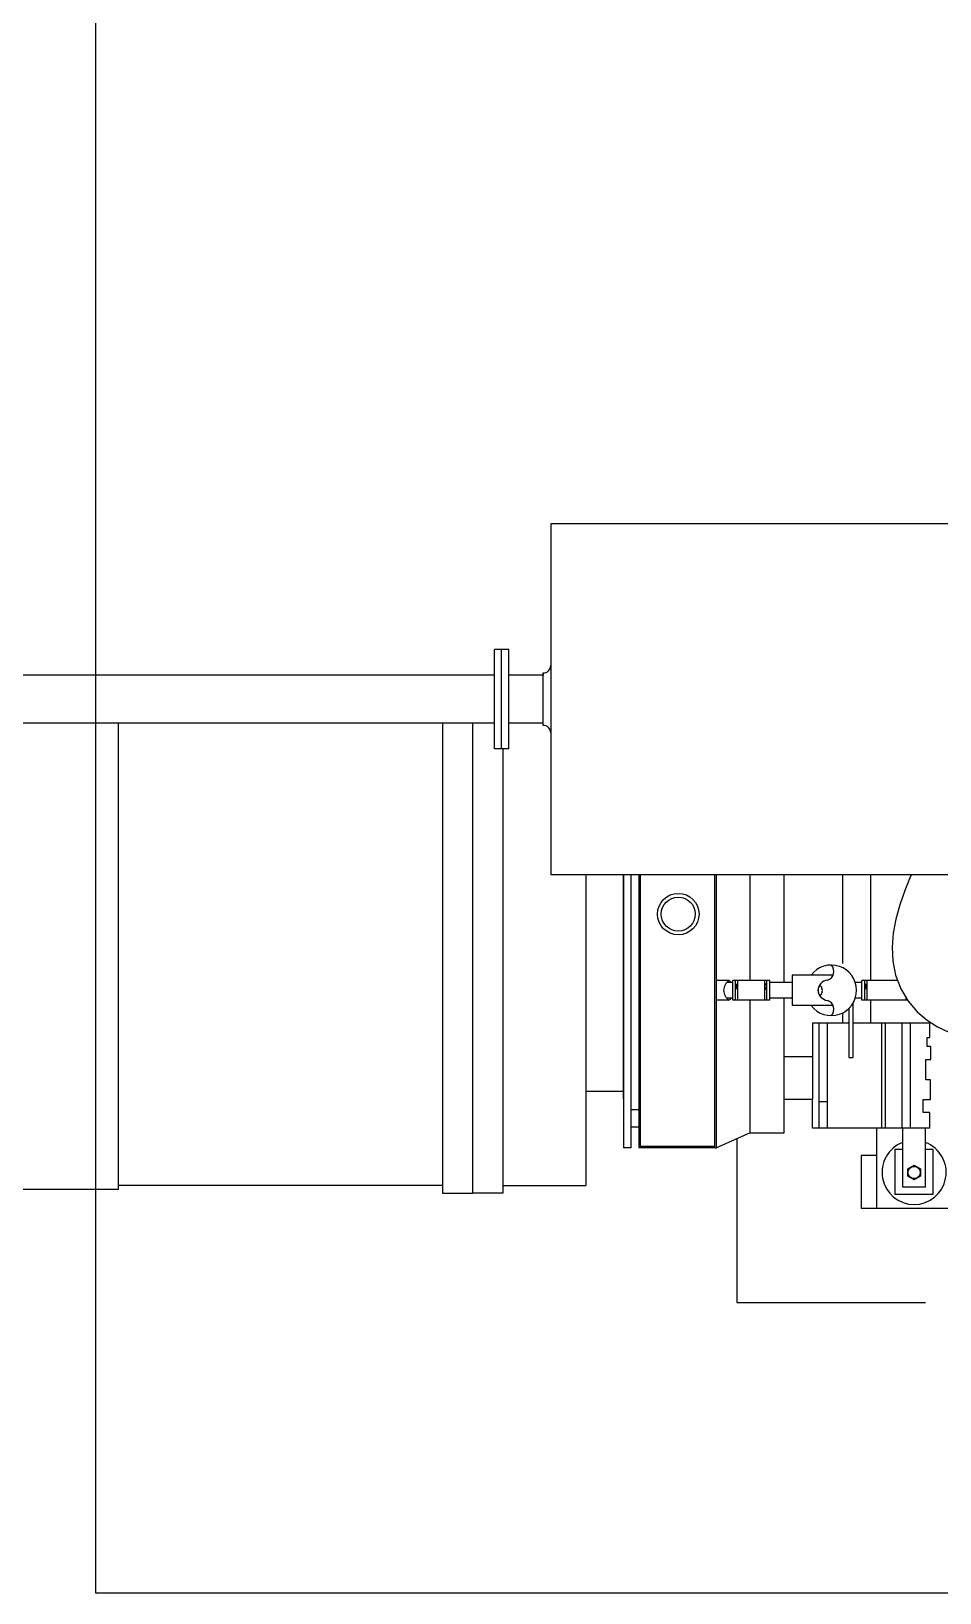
# Model space of a CAD drawing. Header units: metres. Extents: x -367 to 374, y -238 to 224.
# Drawn here: x 249.54 to 250.744, y 213.272 to 215.343 of the extents above; entities that cross this region are included whole.
import ezdxf
from ezdxf.enums import TextEntityAlignment as Align

# ---------------------------------------------------------------- set-up
doc = ezdxf.new("R2010")
doc.units = ezdxf.units.M
doc.linetypes.add('HIDDEN', pattern=[0.375, 0.25, -0.125])
for name, color, linetype in [('BASE', 253, 'Continuous'), ('ELE-ALIMENTADORES', 160, 'Continuous'), ('ELETRICA', 160, 'Continuous'), ('ESCAPAMENTO', 6, 'Continuous'), ('GMG', 2, 'Continuous'), ('VENTILACAO', 5, 'Continuous')]:
    doc.layers.add(name, color=color, linetype=linetype)
doc.styles.add('R60-125-RS', font='romans.shx', dxfattribs={"height": 0.19})

# ---------------------------------------------------------------- blocks, each defined once
blk = doc.blocks.new('A$C03920C12')
at = {"layer": 'BASE'}
for p, q in [((-4.25, 0.4342), (-4.25, -1.68)), ((-4.25, 0.4342), (-4.25, -1.68)), ((-4.25, -1.68), (1.55, -1.68)), ((-4.25, -1.68), (0, -1.68))]:
    blk.add_line(p, q, dxfattribs=at)
at = {"layer": 'BASE', "style": 'R60-125-RS', "text_generation_flag": 4}
blk.add_attdef('D', text='', height=0.19, dxfattribs=at).set_placement((-3.7108, 1.4232), align=Align.MIDDLE_CENTER)

msp = doc.modelspace()

# ---------------------------------------------------------------- linework, layer by layer
at = {"layer": 'BASE', "color": 8, "ltscale": 10}
for p, q in [((250.66, 213.8882), (250.66, 213.7821)), ((250.66, 213.8521), (250.64, 213.8521)), ((250.64, 213.8521), (250.64, 213.7821)), ((250.64, 213.7821), (252.105, 213.7821))]:
    msp.add_line(p, q, dxfattribs=at)
at = {"layer": 'ELETRICA', "color": 8, "linetype": 'HIDDEN'}
for p, q in [((250.475, 213.8742), (250.475, 213.6571)), ((250.475, 213.6571), (250.9753, 213.6571))]:
    msp.add_line(p, q, dxfattribs=at)
at = {"layer": 'ESCAPAMENTO', "color": 8}
for p, q in [((250.2284, 214.6896), (250.2284, 214.2246)), ((250.1539, 214.4888), (249.3322, 214.4888)), ((250.1539, 214.4253), (249.3326, 214.4253))]:
    msp.add_line(p, q, dxfattribs=at)
at = {"layer": 'ESCAPAMENTO', "color": 8, "ltscale": 10}
for p, q in [((250.8284, 214.6896), (250.2284, 214.6896)), ((250.1539, 214.3913), (250.1539, 214.5228)), ((250.1634, 214.5228), (250.1539, 214.5228)), ((250.1634, 214.3913), (250.1634, 214.5228)), ((250.1729, 214.5228), (250.1634, 214.5228)), ((250.1729, 214.3913), (250.1729, 214.5228)), ((250.2184, 214.4888), (250.1729, 214.4888)), ((250.2184, 214.4223), (250.2184, 214.4918)), ((250.2184, 214.4918), (250.2184, 214.4888)), ((250.2184, 214.4253), (250.1729, 214.4253)), ((250.2184, 214.4223), (250.2184, 214.4253)), ((250.1634, 214.3913), (250.1539, 214.3913)), ((250.1729, 214.3913), (250.1634, 214.3913)), ((250.2284, 214.2246), (250.8284, 214.2246))]:
    msp.add_line(p, q, dxfattribs=at)
for centre, start, end in [((250.2184, 214.5018), 270, 360), ((250.2184, 214.4123), 360, 90)]:
    msp.add_arc(centre, 0.01, start, end, dxfattribs=at)
at = {"layer": 'GMG', "color": 8, "ltscale": 10}
for p, q in [((250.325, 214.2246), (250.325, 213.8621)), ((250.335, 213.8621), (250.335, 214.2246)), ((250.345, 214.2246), (250.345, 213.8621)), ((250.347, 214.2246), (250.347, 213.8641)), ((250.446, 213.8621), (250.446, 214.2246)), ((250.448, 213.8621), (250.448, 214.2246)), ((250.4927, 214.0839), (250.4927, 214.2246)), ((250.5377, 214.0813), (250.5377, 214.2246)), ((250.6152, 214.2246), (250.6152, 214.1065)), ((250.6524, 214.2246), (250.6524, 214.0839)), ((250.7058, 214.2232), (250.6977, 214.2035)), ((250.7065, 214.2246), (250.7058, 214.2232)), ((250.6977, 214.2035), (250.691, 214.1843)), ((250.691, 214.1843), (250.6858, 214.1655)), ((250.6824, 214.147), (250.6809, 214.1284)), ((250.6858, 214.1655), (250.6824, 214.147)), ((250.6809, 214.1284), (250.6818, 214.1096)), ((250.6818, 214.1096), (250.6855, 214.0909)), ((250.4648, 214.0839), (250.448, 214.0839)), ((250.4697, 214.0581), (250.4697, 214.0839)), ((250.5186, 214.0839), (250.4697, 214.0839)), ((250.4735, 214.0581), (250.4735, 214.0839)), ((250.4763, 214.0581), (250.4763, 214.0839)), ((250.512, 214.0581), (250.512, 214.0839)), ((250.5148, 214.0581), (250.5148, 214.0839)), ((250.5186, 214.0581), (250.5186, 214.0839)), ((250.5484, 214.0913), (250.5484, 214.0507)), ((250.6028, 214.0913), (250.5484, 214.0913)), ((250.6409, 214.0581), (250.6409, 214.0839)), ((250.6881, 214.0839), (250.6409, 214.0839)), ((250.6448, 214.0581), (250.6448, 214.0839)), ((250.6476, 214.0581), (250.6476, 214.0839)), ((250.6855, 214.0909), (250.6923, 214.0729)), ((250.4697, 214.0813), (250.4617, 214.0813)), ((250.4735, 214.0793), (250.4763, 214.0793)), ((250.4763, 214.0729), (250.4735, 214.0729)), ((250.474, 214.0789), (250.4758, 214.0789)), ((250.474, 214.0734), (250.474, 214.0789)), ((250.474, 214.0734), (250.4758, 214.0734)), ((250.4758, 214.0734), (250.4758, 214.0789)), ((250.5148, 214.0793), (250.512, 214.0793)), ((250.512, 214.0729), (250.5148, 214.0729)), ((250.5143, 214.0789), (250.5124, 214.0789)), ((250.5124, 214.0734), (250.5124, 214.0789)), ((250.5143, 214.0734), (250.5124, 214.0734)), ((250.5143, 214.0734), (250.5143, 214.0789)), ((250.5484, 214.0813), (250.5186, 214.0813)), ((250.6409, 214.0813), (250.6321, 214.0813)), ((250.6448, 214.0793), (250.6476, 214.0793)), ((250.6476, 214.0729), (250.6448, 214.0729)), ((250.6452, 214.0789), (250.6471, 214.0789)), ((250.6452, 214.0734), (250.6452, 214.0789)), ((250.6452, 214.0734), (250.6471, 214.0734)), ((250.6471, 214.0734), (250.6471, 214.0789)), ((250.6923, 214.0729), (250.702, 214.0565)), ((250.4648, 214.0581), (250.448, 214.0581)), ((250.4697, 214.0607), (250.4617, 214.0607)), ((250.5186, 214.0581), (250.4697, 214.0581)), ((250.4927, 213.8821), (250.4927, 214.0581)), ((250.5484, 214.0607), (250.5186, 214.0607)), ((250.5377, 213.9266), (250.5377, 214.0607)), ((250.6028, 214.0507), (250.5484, 214.0507)), ((250.6236, 214.047), (250.6236, 213.9819)), ((250.6286, 214.0532), (250.6286, 213.9819)), ((250.6409, 214.0607), (250.6321, 214.0607)), ((250.701, 214.0581), (250.6409, 214.0581)), ((250.6524, 214.0581), (250.6524, 214.0278)), ((250.6995, 214.0581), (250.6995, 214.0607)), ((250.702, 214.0565), (250.7139, 214.0426)), ((250.7139, 214.0426), (250.7271, 214.0314)), ((250.5753, 214.0278), (250.5753, 213.9266)), ((250.5753, 214.0278), (250.6236, 214.0278)), ((250.5838, 214.0278), (250.5838, 213.8882)), ((250.5949, 214.0278), (250.5949, 213.8882)), ((250.6152, 214.0411), (250.6152, 214.0278)), ((250.6286, 214.0278), (250.731, 214.0278)), ((250.6666, 214.0278), (250.6666, 213.8882)), ((250.6716, 214.0278), (250.6716, 213.8882)), ((250.6938, 214.0278), (250.6938, 213.8882)), ((250.7049, 214.0278), (250.7049, 213.8882)), ((250.7271, 214.0314), (250.741, 214.0227)), ((250.731, 214.0084), (250.731, 214.0278)), ((250.741, 214.0227), (250.7552, 214.0161)), ((250.7271, 213.9963), (250.7271, 214.0084)), ((250.7271, 214.0084), (250.731, 214.0084)), ((250.5377, 213.9833), (250.5753, 213.9833)), ((250.6236, 213.9819), (250.6286, 213.9819)), ((250.7323, 213.9963), (250.7271, 213.9963)), ((250.7323, 213.9792), (250.7323, 213.9963)), ((250.7254, 213.9525), (250.7254, 213.9792)), ((250.7254, 213.9792), (250.7323, 213.9792)), ((250.7317, 213.9525), (250.7254, 213.9525)), ((250.7317, 213.9263), (250.7317, 213.9525)), ((250.5377, 213.8821), (250.5377, 213.9266)), ((250.5377, 213.9266), (250.5753, 213.9266)), ((250.5753, 213.8882), (250.5753, 213.9266)), ((250.5949, 213.9231), (250.5838, 213.9231)), ((250.722, 213.9092), (250.722, 213.9263)), ((250.722, 213.9263), (250.7317, 213.9263)), ((250.335, 213.9132), (250.345, 213.9132)), ((250.731, 213.9092), (250.722, 213.9092)), ((250.731, 213.8882), (250.731, 213.9092)), ((250.335, 213.8902), (250.345, 213.8902)), ((250.4927, 213.8821), (250.448, 213.8621)), ((250.4927, 213.8821), (250.5377, 213.8821)), ((250.731, 213.8882), (250.5753, 213.8882)), ((250.695, 213.8102), (250.695, 213.8882)), ((250.725, 213.8102), (250.725, 213.8882)), ((250.335, 213.8621), (250.325, 213.8621)), ((250.446, 213.8621), (250.345, 213.8621)), ((250.446, 213.8641), (250.347, 213.8641)), ((250.446, 213.8621), (250.448, 213.8621)), ((250.685, 213.8002), (250.685, 213.8602)), ((250.685, 213.8602), (250.695, 213.8602)), ((250.725, 213.8602), (250.735, 213.8602)), ((250.735, 213.8602), (250.735, 213.8002)), ((250.7017, 213.8343), (250.71, 213.8391)), ((250.71, 213.8391), (250.7183, 213.8343)), ((250.7017, 213.8247), (250.7017, 213.8343)), ((250.71, 213.8199), (250.7017, 213.8247)), ((250.7183, 213.8247), (250.71, 213.8199)), ((250.7183, 213.8343), (250.7183, 213.8247)), ((250.735, 213.8002), (250.685, 213.8002)), ((250.725, 213.8102), (250.695, 213.8102))]:
    msp.add_line(p, q, dxfattribs=at)
for centre, radius in [((250.3975, 214.1721), 0.0275), ((250.3975, 214.1721), 0.0225), ((250.71, 213.8295), 0.00812)]:
    msp.add_circle(centre, radius, dxfattribs=at)
for centre, radius, start, end in [((250.6002, 214.071), 0.0335, 217.3199, 142.68), ((250.5917, 214.0961), 0.0121, 285.9833, 44.2119), ((250.4727, 214.071), 0.0151, 121.412, 238.588), ((250.457, 214.071), 0.0151, 43.1193, 58.588), ((250.5971, 214.0697), 0.0149, 97.7467, 175.0185), ((250.5971, 214.0723), 0.0149, 184.9814, 262.2533), ((250.5958, 214.0707), 0.013, 169.1738, 180), ((250.5958, 214.0707), 0.013, 180, 190.8262), ((250.5907, 214.0717), 0.00781, 155.2182, 169.1738), ((250.5907, 214.0697), 0.00781, 190.8262, 204.7818), ((250.5875, 214.0731), 0.00432, 131.8981, 155.2182), ((250.5875, 214.0683), 0.00432, 204.7818, 228.1019), ((250.5856, 214.0753), 0.00138, 90, 131.8981), ((250.5856, 214.0661), 0.00138, 228.1019, 270), ((250.5856, 214.0753), 0.00138, 48.1019, 90), ((250.5856, 214.0661), 0.00138, 270, 311.8981), ((250.5836, 214.0731), 0.00432, 24.7818, 48.1019), ((250.5836, 214.0683), 0.00432, 311.8981, 335.2182), ((250.5804, 214.0717), 0.00781, 10.8262, 24.7818), ((250.5804, 214.0697), 0.00781, 335.2182, 349.1738), ((250.5754, 214.0707), 0.013, 360, 10.8262), ((250.5754, 214.0707), 0.013, 349.1738, 360), ((250.457, 214.071), 0.0151, 301.412, 316.8806), ((250.5917, 214.0459), 0.0121, 315.7881, 74.0167), ((250.71, 213.8295), 0.0425, 110.6673, 69.3327)]:
    msp.add_arc(centre, radius, start, end, dxfattribs=at)
at = {"layer": 'VENTILACAO', "color": 8}
for p, q in [((249.625, 214.4253), (249.625, 213.8071)), ((249.655, 214.4253), (249.655, 213.8071)), ((250.085, 214.4253), (250.085, 213.8021)), ((250.125, 214.4253), (250.125, 213.8021)), ((250.165, 214.3913), (250.165, 213.8021)), ((250.275, 214.2246), (250.275, 213.8121)), ((250.325, 213.9371), (250.325, 214.2246)), ((250.325, 213.9271), (250.325, 214.2246)), ((250.325, 213.9371), (250.325, 214.2246)), ((250.275, 213.9371), (250.325, 213.9371)), ((249.625, 213.8071), (249.375, 213.8071)), ((249.655, 213.8071), (249.625, 213.8071)), ((250.085, 213.8121), (249.655, 213.8121)), ((250.085, 213.8021), (250.125, 213.8021)), ((250.165, 213.8021), (250.125, 213.8021)), ((250.165, 213.8121), (250.275, 213.8121))]:
    msp.add_line(p, q, dxfattribs=at)

# ---------------------------------------------------------------- block references
at = {"layer": 'ELE-ALIMENTADORES', "color": 2}
msp.add_blockref('A$C03920C12', (253.875, 214.9522), dxfattribs=at)

doc.saveas('drawing.dxf')
